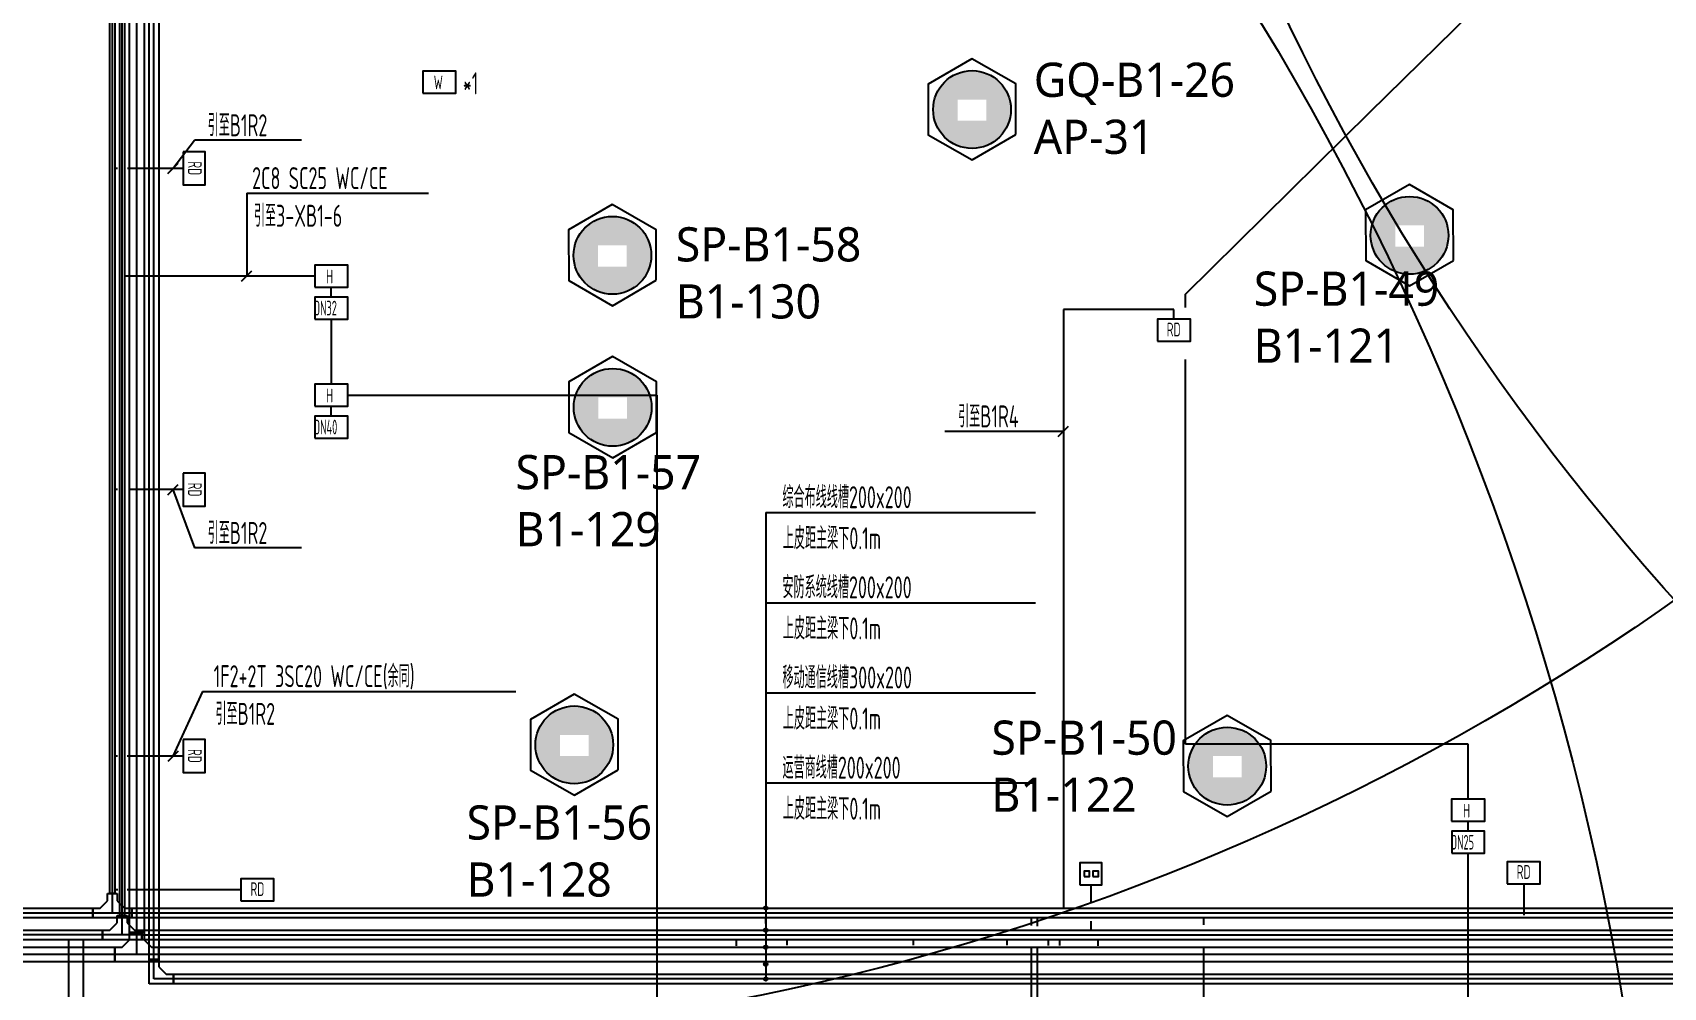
# Model space of a CAD drawing. Extents: x 0 to 3879896, y -114000 to 391286.
# Drawn here: x 1929539 to 1962917, y 251279 to 270816 of the extents above; entities that cross this region are included whole.
import ezdxf

# ---------------------------------------------------------------- set-up
doc = ezdxf.new("R2010")
doc.units = 0
doc.header["$LTSCALE"] = 1000
doc.header["$MEASUREMENT"] = 0
doc.layers.get('0').update_dxf_attribs({"linetype": 'CONTINUOUS'})
for name, color, linetype in [('AP', 7, 'CONTINUOUS'), ('CABLETRAY_DOTE', 5, 'CONTINUOUS'), ('CABLETRAY_WEAK', 6, 'CONTINUOUS'), ('T-BAS', 11, '485_LINE'), ('T-BSA TEXT', 7, '485_LINE'), ('T-C-CHANNELS', 30, 'CONTINUOUS'), ('T-I-CHANNELS', 2, 'CONTINUOUS'), ('T-METER DATA', 150, 'C_LINE'), ('T-R-INTEGRATE', 1, 'CONTINUOUS'), ('T-SYSTEM BLOCK', 4, 'CONTINUOUS'), ('T-TEXT', 7, 'CONTINUOUS'), ('T-铁塔', 3, 'CONTINUOUS'), ('WALL', 2, 'CONTINUOUS'), ('WIRE-通讯', 4, 'CONTINUOUS')]:
    doc.layers.add(name, color=color, linetype=linetype)
doc.styles.add('GBSTYLE', font='gbxwxt.shx', dxfattribs={"width": 0.6, "bigfont": 'gbhzfs.shx'})
doc.styles.get("Standard").update_dxf_attribs({"font": 'GBENOR', "bigfont": 'GBCBIG'})
doc.linetypes.add('485_LINE', pattern='A,25.7,-3.58,["485",Standard,S=2.54,R=0,X=-3.2,Y=-1.27],-3.85', length=33.13)
doc.linetypes.add('C_LINE', pattern='A,25.7,-2.08,["C",Standard,S=2.54,R=0,X=-0.54,Y=-1.27],-2.35', length=30.13)

# ---------------------------------------------------------------- blocks, each defined once
blk = doc.blocks.new('空调抄费表')
at = {"layer": 'T-SYSTEM BLOCK'}
blk.add_lwpolyline([(-338, 0), (338, 0), (338, 450), (-338, 450)], close=True, dxfattribs=at)
at = {"layer": 'T-TEXT', "style": 'GBSTYLE', "width": 0.7}
blk.add_text('H', height=281, dxfattribs=at).set_placement((-106, 76))
blk = doc.blocks.new('$C30311172003108')
at = {"layer": 'T-SYSTEM BLOCK'}
blk.add_lwpolyline([(-0.9, 0), (0.9, 0), (0.9, 1.2), (-0.9, 1.2)], close=True, dxfattribs=at)
at = {"style": 'GBSTYLE', "width": 0.8, "flags": 9}
blk.add_attdef('A', (0, 0), '', height=0.00003, dxfattribs=at)
at = {"layer": 'T-TEXT', "color": 7, "style": 'GBSTYLE', "width": 0.7}
blk.add_text('RD', height=0.75, dxfattribs=at).set_placement((-0.382, 0.264))
blk = doc.blocks.new('A$C78FD1D7B')
at = {"layer": 'T-SYSTEM BLOCK'}
blk.add_lwpolyline([(-300, 0), (300, 0), (300, 400), (-300, 400)], close=True, dxfattribs=at)
at = {"layer": 'T-TEXT', "style": 'GBSTYLE', "width": 0.7}
blk.add_text('RD', height=250, dxfattribs=at).set_placement((-129, 88))
blk = doc.blocks.new('DS2')
at = {"layer": 'T-SYSTEM BLOCK'}
for points in [[(-225, -450), (225, -450), (225, 0), (-225, 0)], [(-138, -281), (-26, -281), (-26, -169), (-138, -169)], [(46, -281), (158, -281), (158, -169), (46, -169)]]:
    blk.add_lwpolyline(points, close=True, dxfattribs=at)
blk = doc.blocks.new('抄表水表')
at = {"layer": 'T-SYSTEM BLOCK'}
blk.add_lwpolyline([(-338, 0), (338, 0), (338, 450), (-338, 450)], close=True, dxfattribs=at)
at = {"layer": 'T-TEXT', "style": 'GBSTYLE', "width": 0.7}
blk.add_text('W', height=281, dxfattribs=at).set_placement((-113, 83))
blk = doc.blocks.new('A$C78191958')
at = {"layer": 'T-METER DATA'}
blk.add_blockref('抄表水表', (-46495, 3444, 0), dxfattribs=at)
at = {"layer": 'T-BSA TEXT', "linetype": 'ByBlock', "style": 'GBSTYLE', "width": 0.7}
blk.add_text('*1', height=450, dxfattribs=at).set_placement((-46013, 3421, 0))

msp = doc.modelspace()

# ---------------------------------------------------------------- hatches: boundary and pattern name
at = {"layer": 'T-TEXT', "linetype": 'ByBlock'}
h = msp.add_hatch(color=256, dxfattribs=at)
edge = h.paths.add_edge_path()
edge.add_arc((1944544.6, 252902.7), 37.5, 0, 360)
h = msp.add_hatch(color=256, dxfattribs=at)
edge = h.paths.add_edge_path()
edge.add_arc((1944544.6, 252450.5), 37.5, 0, 360)
h = msp.add_hatch(color=256, dxfattribs=at)
edge = h.paths.add_edge_path()
edge.add_arc((1944544.6, 252100.5), 37.5, 0, 360)
h = msp.add_hatch(color=256, dxfattribs=at)
edge = h.paths.add_edge_path()
edge.add_arc((1944544.6, 251752.5), 37.5, 0, 360)
h = msp.add_hatch(color=256, dxfattribs=at)
edge = h.paths.add_edge_path()
edge.add_arc((1944544.6, 251450.5), 37.5, 0, 360)
at = {"layer": 'WALL', "linetype": 'ByBlock'}
h = msp.add_hatch(dxfattribs=at)
h.set_pattern_fill('ESCHER', color=3)
h.set_pattern_definition([(60, (-928480.926, -2132523.873), (-30.47999999, -7e-09), [27.94, -2.54]), (180, (-928480.926, -2132523.873), (15.24, -26.3964543), [27.94, -2.54]), (300, (-928480.926, -2132523.873), (30.47999999, -7e-09), [27.94, -2.54]), (60, (-928478.386, -2132523.873), (-30.47999999, -7e-09), [5.08, -25.4]), (300, (-928478.386, -2132523.873), (30.47999999, -7e-09), [5.08, -25.4]), (60, (-928482.196, -2132521.673), (-30.47999999, -7e-09), [5.08, -25.4]), (180, (-928482.196, -2132521.673), (15.24, -26.3964543), [5.08, -25.4]), (300, (-928482.196, -2132526.072), (30.47999999, -7e-09), [5.08, -25.4]), (180, (-928482.196, -2132526.072), (15.24, -26.3964543), [5.08, -25.4]), (60, (-928491.086, -2132523.873), (-30.47999999, -7e-09), [5.08, -25.4]), (300, (-928491.086, -2132523.873), (30.47999999, -7e-09), [5.08, -25.4]), (60, (-928475.846, -2132532.671), (-30.47999999, -7e-09), [5.08, -25.4]), (180, (-928475.846, -2132532.671), (15.24, -26.3964543), [5.08, -25.4]), (300, (-928475.846, -2132515.074), (30.47999999, -7e-09), [5.08, -25.4]), (180, (-928475.846, -2132515.074), (15.24, -26.3964543), [5.08, -25.4]), (0, (-928475.846, -2132519.473), (-15.24, 26.3964543), [17.78, -12.7]), (0, (-928475.846, -2132528.272), (-15.24, 26.3964543), [17.78, -12.7]), (120, (-928479.656, -2132517.273), (-30.47999999, 7e-09), [17.78, -12.7]), (120, (-928487.276, -2132521.673), (-30.47999999, 7e-09), [17.78, -12.7]), (240, (-928487.276, -2132526.072), (15.23999999, -26.3964543), [17.78, -12.7]), (240, (-928479.656, -2132530.472), (15.23999999, -26.3964543), [17.78, -12.7])])
h.paths.add_polyline_path([(1947970.9, 269242.3, 1), (1949562.8, 269242.3, 1)])
h.paths.add_polyline_path([(1949061.2, 269447.2), (1949061.2, 269012.7), (1948473.2, 269012.7), (1948473.2, 269447.2)], flags=16)
h = msp.add_hatch(dxfattribs=at)
h.set_pattern_fill('ESCHER', color=3)
h.set_pattern_definition([(60, (-919526.678, -2135099.841), (-30.47999999, -7e-09), [27.94, -2.54]), (180, (-919526.678, -2135099.841), (15.24, -26.3964543), [27.94, -2.54]), (300, (-919526.678, -2135099.841), (30.47999999, -7e-09), [27.94, -2.54]), (60, (-919524.138, -2135099.841), (-30.47999999, -7e-09), [5.08, -25.4]), (300, (-919524.138, -2135099.841), (30.47999999, -7e-09), [5.08, -25.4]), (60, (-919527.948, -2135097.642), (-30.47999999, -7e-09), [5.08, -25.4]), (180, (-919527.948, -2135097.642), (15.24, -26.3964543), [5.08, -25.4]), (300, (-919527.948, -2135102.04), (30.47999999, -7e-09), [5.08, -25.4]), (180, (-919527.948, -2135102.04), (15.24, -26.3964543), [5.08, -25.4]), (60, (-919536.838, -2135099.841), (-30.47999999, -7e-09), [5.08, -25.4]), (300, (-919536.838, -2135099.841), (30.47999999, -7e-09), [5.08, -25.4]), (60, (-919521.598, -2135108.64), (-30.47999999, -7e-09), [5.08, -25.4]), (180, (-919521.598, -2135108.64), (15.24, -26.3964543), [5.08, -25.4]), (300, (-919521.598, -2135091.043), (30.47999999, -7e-09), [5.08, -25.4]), (180, (-919521.598, -2135091.043), (15.24, -26.3964543), [5.08, -25.4]), (0, (-919521.598, -2135095.442), (-15.24, 26.3964543), [17.78, -12.7]), (0, (-919521.598, -2135104.24), (-15.24, 26.3964543), [17.78, -12.7]), (120, (-919525.408, -2135093.242), (-30.47999999, 7e-09), [17.78, -12.7]), (120, (-919533.028, -2135097.642), (-30.47999999, 7e-09), [17.78, -12.7]), (240, (-919533.028, -2135102.04), (15.23999999, -26.3964543), [17.78, -12.7]), (240, (-919525.408, -2135106.44), (15.23999999, -26.3964543), [17.78, -12.7])])
h.paths.add_polyline_path([(1956925.1, 266666.3, 1), (1958517, 266666.3, 1)])
h.paths.add_polyline_path([(1958015.5, 266871.3), (1958015.5, 266436.8), (1957427.4, 266436.8), (1957427.4, 266871.3)], flags=16)
h = msp.add_hatch(dxfattribs=at)
h.set_pattern_fill('ESCHER', color=3)
h.set_pattern_definition([(60, (-935841.173, -2135508.107), (-30.47999999, -7e-09), [27.94, -2.54]), (180, (-935841.173, -2135508.107), (15.24, -26.3964543), [27.94, -2.54]), (300, (-935841.173, -2135508.107), (30.47999999, -7e-09), [27.94, -2.54]), (60, (-935838.633, -2135508.107), (-30.47999999, -7e-09), [5.08, -25.4]), (300, (-935838.633, -2135508.107), (30.47999999, -7e-09), [5.08, -25.4]), (60, (-935842.443, -2135505.908), (-30.47999999, -7e-09), [5.08, -25.4]), (180, (-935842.443, -2135505.908), (15.24, -26.3964543), [5.08, -25.4]), (300, (-935842.443, -2135510.307), (30.47999999, -7e-09), [5.08, -25.4]), (180, (-935842.443, -2135510.307), (15.24, -26.3964543), [5.08, -25.4]), (60, (-935851.333, -2135508.107), (-30.47999999, -7e-09), [5.08, -25.4]), (300, (-935851.333, -2135508.107), (30.47999999, -7e-09), [5.08, -25.4]), (60, (-935836.093, -2135516.906), (-30.47999999, -7e-09), [5.08, -25.4]), (180, (-935836.093, -2135516.906), (15.24, -26.3964543), [5.08, -25.4]), (300, (-935836.093, -2135499.309), (30.47999999, -7e-09), [5.08, -25.4]), (180, (-935836.093, -2135499.309), (15.24, -26.3964543), [5.08, -25.4]), (0, (-935836.093, -2135503.708), (-15.24, 26.3964543), [17.78, -12.7]), (0, (-935836.093, -2135512.507), (-15.24, 26.3964543), [17.78, -12.7]), (120, (-935839.903, -2135501.508), (-30.47999999, 7e-09), [17.78, -12.7]), (120, (-935847.523, -2135505.908), (-30.47999999, 7e-09), [17.78, -12.7]), (240, (-935847.523, -2135510.307), (15.23999999, -26.3964543), [17.78, -12.7]), (240, (-935839.903, -2135514.706), (15.23999999, -26.3964543), [17.78, -12.7])])
h.paths.add_polyline_path([(1940610.6, 266258, 1), (1942202.5, 266258, 1)])
h.paths.add_polyline_path([(1941701, 266463), (1941701, 266028.5), (1941112.9, 266028.5), (1941112.9, 266463)], flags=16)
h = msp.add_hatch(dxfattribs=at)
h.set_pattern_fill('ESCHER', color=3)
h.set_pattern_definition([(60, (-935836.89, -2138619.41), (-30.47999999, -7e-09), [27.94, -2.54]), (180, (-935836.89, -2138619.41), (15.24, -26.3964543), [27.94, -2.54]), (300, (-935836.89, -2138619.41), (30.47999999, -7e-09), [27.94, -2.54]), (60, (-935834.35, -2138619.41), (-30.47999999, -7e-09), [5.08, -25.4]), (300, (-935834.35, -2138619.41), (30.47999999, -7e-09), [5.08, -25.4]), (60, (-935838.16, -2138617.21), (-30.47999999, -7e-09), [5.08, -25.4]), (180, (-935838.16, -2138617.21), (15.24, -26.3964543), [5.08, -25.4]), (300, (-935838.16, -2138621.61), (30.47999999, -7e-09), [5.08, -25.4]), (180, (-935838.16, -2138621.61), (15.24, -26.3964543), [5.08, -25.4]), (60, (-935847.05, -2138619.41), (-30.47999999, -7e-09), [5.08, -25.4]), (300, (-935847.05, -2138619.41), (30.47999999, -7e-09), [5.08, -25.4]), (60, (-935831.81, -2138628.208), (-30.47999999, -7e-09), [5.08, -25.4]), (180, (-935831.81, -2138628.208), (15.24, -26.3964543), [5.08, -25.4]), (300, (-935831.81, -2138610.61), (30.47999999, -7e-09), [5.08, -25.4]), (180, (-935831.81, -2138610.61), (15.24, -26.3964543), [5.08, -25.4]), (0, (-935831.81, -2138615.01), (-15.24, 26.3964543), [17.78, -12.7]), (0, (-935831.81, -2138623.81), (-15.24, 26.3964543), [17.78, -12.7]), (120, (-935835.62, -2138612.81), (-30.47999999, 7e-09), [17.78, -12.7]), (120, (-935843.24, -2138617.21), (-30.47999999, 7e-09), [17.78, -12.7]), (240, (-935843.24, -2138621.61), (15.23999999, -26.3964543), [17.78, -12.7]), (240, (-935835.62, -2138626.009), (15.23999999, -26.3964543), [17.78, -12.7])])
h.paths.add_polyline_path([(1940614.9, 263146.7, 1), (1942206.8, 263146.7, 1)])
h.paths.add_polyline_path([(1941705.3, 263351.7), (1941705.3, 262917.2), (1941117.2, 262917.2), (1941117.2, 263351.7)], flags=16)
h = msp.add_hatch(dxfattribs=at)
h.set_pattern_fill('ESCHER', color=3)
h.set_pattern_definition([(60, (-936622.257, -2145525.002), (-30.47999999, -7e-09), [27.94, -2.54]), (180, (-936622.257, -2145525.002), (15.24, -26.3964543), [27.94, -2.54]), (300, (-936622.257, -2145525.002), (30.47999999, -7e-09), [27.94, -2.54]), (60, (-936619.717, -2145525.002), (-30.47999999, -7e-09), [5.08, -25.4]), (300, (-936619.717, -2145525.002), (30.47999999, -7e-09), [5.08, -25.4]), (60, (-936623.527, -2145522.802), (-30.47999999, -7e-09), [5.08, -25.4]), (180, (-936623.527, -2145522.802), (15.24, -26.3964543), [5.08, -25.4]), (300, (-936623.527, -2145527.202), (30.47999999, -7e-09), [5.08, -25.4]), (180, (-936623.527, -2145527.202), (15.24, -26.3964543), [5.08, -25.4]), (60, (-936632.417, -2145525.002), (-30.47999999, -7e-09), [5.08, -25.4]), (300, (-936632.417, -2145525.002), (30.47999999, -7e-09), [5.08, -25.4]), (60, (-936617.177, -2145533.8), (-30.47999999, -7e-09), [5.08, -25.4]), (180, (-936617.177, -2145533.8), (15.24, -26.3964543), [5.08, -25.4]), (300, (-936617.177, -2145516.203), (30.47999999, -7e-09), [5.08, -25.4]), (180, (-936617.177, -2145516.203), (15.24, -26.3964543), [5.08, -25.4]), (0, (-936617.177, -2145520.603), (-15.24, 26.3964543), [17.78, -12.7]), (0, (-936617.177, -2145529.402), (-15.24, 26.3964543), [17.78, -12.7]), (120, (-936620.987, -2145518.403), (-30.47999999, 7e-09), [17.78, -12.7]), (120, (-936628.607, -2145522.802), (-30.47999999, 7e-09), [17.78, -12.7]), (240, (-936628.607, -2145527.202), (15.23999999, -26.3964543), [17.78, -12.7]), (240, (-936620.987, -2145531.6), (15.23999999, -26.3964543), [17.78, -12.7])])
h.paths.add_polyline_path([(1939829.5, 256241.1, 1), (1941421.5, 256241.1, 1)])
h.paths.add_polyline_path([(1940919.9, 256446.1), (1940919.9, 256011.6), (1940331.9, 256011.6), (1940331.9, 256446.1)], flags=16)
h = msp.add_hatch(dxfattribs=at)
h.set_pattern_fill('ESCHER', color=3)
h.set_pattern_definition([(60, (-923258.293, -2145960.916), (-30.47999999, -7e-09), [27.94, -2.54]), (180, (-923258.293, -2145960.916), (15.24, -26.3964543), [27.94, -2.54]), (300, (-923258.293, -2145960.916), (30.47999999, -7e-09), [27.94, -2.54]), (60, (-923255.753, -2145960.916), (-30.47999999, -7e-09), [5.08, -25.4]), (300, (-923255.753, -2145960.916), (30.47999999, -7e-09), [5.08, -25.4]), (60, (-923259.563, -2145958.717), (-30.47999999, -7e-09), [5.08, -25.4]), (180, (-923259.563, -2145958.717), (15.24, -26.3964543), [5.08, -25.4]), (300, (-923259.563, -2145963.116), (30.47999999, -7e-09), [5.08, -25.4]), (180, (-923259.563, -2145963.116), (15.24, -26.3964543), [5.08, -25.4]), (60, (-923268.453, -2145960.916), (-30.47999999, -7e-09), [5.08, -25.4]), (300, (-923268.453, -2145960.916), (30.47999999, -7e-09), [5.08, -25.4]), (60, (-923253.213, -2145969.715), (-30.47999999, -7e-09), [5.08, -25.4]), (180, (-923253.213, -2145969.715), (15.24, -26.3964543), [5.08, -25.4]), (300, (-923253.213, -2145952.118), (30.47999999, -7e-09), [5.08, -25.4]), (180, (-923253.213, -2145952.118), (15.24, -26.3964543), [5.08, -25.4]), (0, (-923253.213, -2145956.517), (-15.24, 26.3964543), [17.78, -12.7]), (0, (-923253.213, -2145965.316), (-15.24, 26.3964543), [17.78, -12.7]), (120, (-923257.023, -2145954.317), (-30.47999999, 7e-09), [17.78, -12.7]), (120, (-923264.643, -2145958.717), (-30.47999999, 7e-09), [17.78, -12.7]), (240, (-923264.643, -2145963.116), (15.23999999, -26.3964543), [17.78, -12.7]), (240, (-923257.023, -2145967.515), (15.23999999, -26.3964543), [17.78, -12.7])])
h.paths.add_polyline_path([(1953193.5, 255805.2, 1), (1954785.4, 255805.2, 1)])
h.paths.add_polyline_path([(1954283.8, 256010.2), (1954283.8, 255575.7), (1953695.8, 255575.7), (1953695.8, 256010.2)], flags=16)

# ---------------------------------------------------------------- linework, layer by layer
at = {"layer": 'CABLETRAY_DOTE'}
for p, q in [((1931171.4, 253200.5, 0), (1931171.4, 298451.4, 0)), ((1931371.4, 252750.5, 0), (1931371.4, 298251.4, 0)), ((1932021.4, 251850.5, 0), (1932021.4, 297551.4, 0)), ((1931171.4, 252800.5, 0), (1931171.4, 253200.5, 0)), ((1930771.4, 252800.5, 0), (1914011.4, 252800.5, 0)), ((1931571.4, 252800.5, 0), (1930771.4, 252800.5, 0)), ((1931371.4, 252350.5, 0), (1931371.4, 252750.5, 0)), ((1985146.6, 252800.5, 0), (1931571.4, 252800.5, 0)), ((1930971.4, 252350.5, 0), (1914211.4, 252350.5, 0)), ((1931771.4, 252350.5, 0), (1930971.4, 252350.5, 0)), ((1931771.4, 252350.5, 0), (1985446.6, 252350.5, 0)), ((1932021.4, 251450.5, 0), (1932021.4, 251850.5, 0)), ((1932421.4, 251450.5, 0), (1932021.4, 251450.5, 0)), ((1991702.3, 251450.5, 0), (1932421.4, 251450.5, 0))]:
    msp.add_line(p, q, dxfattribs=at)
at = {"layer": 'CABLETRAY_DOTE', "linetype": 'ByBlock'}
for p, q in [((1931671.4, 252400.5, 0), (1931671.4, 297951.4, 0)), ((1931671.4, 251950.5, 0), (1931671.4, 252400.5, 0)), ((1931221.4, 251950.5, 0), (1914411.4, 251950.5, 0)), ((1932121.4, 251950.5, 0), (1931221.4, 251950.5, 0)), ((1991402.3, 251950.5, 0), (1932121.4, 251950.5, 0))]:
    msp.add_line(p, q, dxfattribs=at)
at = {"layer": 'CABLETRAY_WEAK'}
for p, q in [((1931321.4, 252750.5, 0), (1931321.4, 298251.4, 0)), ((1931421.4, 298251.4, 0), (1931421.4, 252750.5, 0)), ((1931271.4, 252600.5, 0), (1931271.4, 252750.5, 0)), ((1931271.4, 252750.5, 0), (1931471.4, 252750.5, 0)), ((1931421.4, 252750.5, 0), (1931321.4, 252750.5, 0)), ((1931471.4, 252750.5, 0), (1931471.4, 252600.5, 0)), ((1914211.4, 252450.5, 0), (1930971.4, 252450.5, 0)), ((1930971.4, 252250.5, 0), (1930971.4, 252450.5, 0)), ((1930971.4, 252450.5, 0), (1931121.4, 252450.5, 0)), ((1930971.4, 252450.5, 0), (1930971.4, 252250.5, 0)), ((1931121.4, 252450.5, 0), (1931271.4, 252600.5, 0)), ((1931471.4, 252600.5, 0), (1931621.4, 252450.5, 0)), ((1931621.4, 252450.5, 0), (1931771.4, 252450.5, 0)), ((1931771.4, 252450.5, 0), (1931771.4, 252250.5, 0)), ((1931771.4, 252250.5, 0), (1931771.4, 252450.5, 0)), ((1931771.4, 252450.5, 0), (1985446.6, 252450.5, 0)), ((1930971.4, 252250.5, 0), (1914211.4, 252250.5, 0)), ((1931771.4, 252250.5, 0), (1930971.4, 252250.5, 0)), ((1985446.6, 252250.5, 0), (1931771.4, 252250.5, 0))]:
    msp.add_line(p, q, dxfattribs=at)
at = {"layer": 'T-BAS', "ltscale": 2.5}
for p, q in [((1930278, 244627.5, 0), (1930278, 252250.5)), ((1930577.8, 245553.8, 0), (1930577.8, 252250.5))]:
    msp.add_line(p, q, dxfattribs=at)
at = {"layer": 'T-BSA TEXT', "linetype": 'ByBlock'}
for p, q in [((1932410.8, 268038.5), (1932854.2, 268613.5)), ((1935042.6, 268613.5), (1932854.2, 268613.5)), ((1932304.8, 267932.4), (1932516.9, 268144.6)), ((1933920.5, 267527.3), (1937642.9, 267527.3)), ((1933920.5, 267527.3), (1933920.5, 265832.7)), ((1933814.4, 265726.6), (1934026.6, 265938.8)), ((1950529.4, 262550.1), (1950741.5, 262762.2)), ((1950635.4, 262656.2), (1948209.5, 262656.2)), ((1932304.8, 261357.4, 0), (1932516.9, 261569.6, 0)), ((1932410.8, 261463.5, 0), (1932854.2, 260270.8)), ((1935042.6, 260270.8), (1932854.2, 260270.8)), ((1933017.4, 257335.5), (1932411, 256013.1, 0)), ((1933017.4, 257335.5), (1939426, 257335.5)), ((1932315.9, 255907, 0), (1932528.1, 256119.1, 0))]:
    msp.add_line(p, q, dxfattribs=at)
at = {"layer": 'T-C-CHANNELS'}
for p, q in [((1931921.4, 251850.5, 0), (1931921.4, 297551.4, 0)), ((1932121.4, 297551.4, 0), (1932121.4, 251850.5, 0)), ((1932121.4, 251850.5, 0), (1931921.4, 251850.5, 0)), ((1931921.4, 251350.5, 0), (1931921.4, 251850.5, 0)), ((1931921.4, 251850.5, 0), (1932121.4, 251850.5, 0)), ((1932121.4, 251850.5, 0), (1932121.4, 251700.5, 0)), ((1932121.4, 251700.5, 0), (1932271.4, 251550.5, 0)), ((1932421.4, 251350.5, 0), (1931921.4, 251350.5, 0)), ((1932271.4, 251550.5, 0), (1932421.4, 251550.5, 0)), ((1932421.4, 251550.5, 0), (1932421.4, 251350.5, 0)), ((1932421.4, 251350.5, 0), (1932421.4, 251550.5, 0)), ((1932421.4, 251550.5, 0), (1991702.3, 251550.5, 0)), ((1991702.3, 251350.5, 0), (1932421.4, 251350.5, 0))]:
    msp.add_line(p, q, dxfattribs=at)
at = {"layer": 'T-I-CHANNELS'}
for p, q in [((1931121.4, 253200.5, 0), (1931121.4, 298451.4, 0)), ((1931221.4, 298451.4, 0), (1931221.4, 253200.5, 0)), ((1930921.4, 252900.5, 0), (1931071.4, 253050.5, 0)), ((1931071.4, 253050.5, 0), (1931071.4, 253200.5, 0)), ((1931071.4, 253200.5, 0), (1931271.4, 253200.5, 0)), ((1931221.4, 253200.5, 0), (1931121.4, 253200.5, 0)), ((1931271.4, 253200.5, 0), (1931271.4, 253050.5, 0)), ((1931271.4, 253050.5, 0), (1931421.4, 252900.5, 0)), ((1914011.4, 252900.5, 0), (1930771.4, 252900.5, 0)), ((1930771.4, 252700.5, 0), (1914011.4, 252700.5, 0)), ((1930771.4, 252700.5, 0), (1930771.4, 252900.5, 0)), ((1930771.4, 252900.5, 0), (1930921.4, 252900.5, 0)), ((1930771.4, 252900.5, 0), (1930771.4, 252700.5, 0)), ((1931571.4, 252700.5, 0), (1930771.4, 252700.5, 0)), ((1931421.4, 252900.5, 0), (1931571.4, 252900.5, 0)), ((1931571.4, 252900.5, 0), (1931571.4, 252700.5, 0)), ((1931571.4, 252700.5, 0), (1931571.4, 252900.5, 0)), ((1931571.4, 252900.5, 0), (1985146.6, 252900.5, 0)), ((1985146.6, 252700.5, 0), (1931571.4, 252700.5, 0))]:
    msp.add_line(p, q, dxfattribs=at)
at = {"layer": 'T-METER DATA', "linetype": 'ByBlock'}
for p, q in [((1956911, 269185.9), (1962023.7, 274219.7)), ((1953132.9, 265465.9, 0), (1956911, 269185.9)), ((1935312.6, 265832.7), (1931421.4, 265832.7)), ((1953132.9, 265189.8, 0), (1953132.9, 265465.9, 0)), ((1935650.1, 264953.2), (1935650.1, 263622.8)), ((1953132.9, 256258.9, 0), (1953132.9, 264125.5, 0)), ((1935987.6, 263397.8), (1942321.4, 263397.8, 0)), ((1942321.4, 251051.2, 0), (1942321.4, 263397.8, 0)), ((1958921.4, 256258.9, 0), (1953132.9, 256258.9, 0)), ((1958921.4, 255127.8, 0), (1958921.4, 256258.9, 0)), ((1958921.4, 236258.7, 0), (1958921.4, 254023.3, 0))]:
    msp.add_line(p, q, dxfattribs=at)
at = {"layer": 'T-METER DATA', "color": 1, "linetype": 'ByBlock'}
for centre, radius in [((1934380.6, 300106.3), 50000), ((2000340.4, 292621.3), 50000), ((1906500.7, 241804.8), 56335.3)]:
    msp.add_circle(centre, radius, dxfattribs=at)
at = {"layer": 'T-R-INTEGRATE', "linetype": 'ByBlock'}
for p, q in [((1931279.4, 268038.5, 0), (1931221.2, 268038.5, 0)), ((1932621.2, 268038.5), (1931484.1, 268038.5)), ((1950635.4, 265150.5), (1950635.4, 252900.5)), ((1952897.3, 265150.5), (1950635.4, 265150.5)), ((1952897.3, 264950.5), (1952897.3, 265150.5)), ((1931279.4, 261463.5), (1931221.2, 261463.5)), ((1932621.2, 261463.5, 0), (1931515.7, 261463.5, 0)), ((1931279.6, 256013.1), (1931221.4, 256013.1)), ((1932621.4, 256013.1, 0), (1931476.1, 256013.1, 0)), ((1960058.6, 253400.5, 0), (1960058.6, 252753.5, 0)), ((1931283.1, 253275.5), (1931221.4, 253275.5)), ((1933803.4, 253275.5, 0), (1931472.5, 253275.5)), ((1944547.6, 252587), (1944547.6, 252700.5)), ((1949980.9, 252546.3), (1949980.9, 252700.5)), ((1950107.5, 252534.3), (1950107.5, 252700.5)), ((1953508.9, 252560.6), (1953508.9, 252700.5)), ((1949980.9, 232150.5), (1949980.9, 252092)), ((1950107.5, 241975.5), (1950107.5, 252081.3)), ((1953508.9, 248700.5), (1953508.9, 252086.8))]:
    msp.add_line(p, q, dxfattribs=at)
at = {"layer": 'T-SYSTEM BLOCK'}
for p, q in [((1935650.1, 265403.2), (1935650.1, 265607.7)), ((1935650.1, 262968.3), (1935650.1, 263172.8)), ((1958921.4, 254473.3, 0), (1958921.4, 254677.8, 0)), ((1951196.4, 253375.5), (1951196.4, 253031.4)), ((1951196.4, 252635.9), (1951196.4, 252450.5, 0)), ((1943948.4, 252127.2), (1943948.4, 252250.5, 0)), ((1944982.6, 252144.4), (1944982.6, 252250.5, 0)), ((1947571.4, 252143.3), (1947571.4, 252250.5, 0)), ((1949483.2, 252140.6), (1949483.2, 252250.5, 0)), ((1950330.6, 252139), (1950330.6, 252250.5, 0)), ((1950565.3, 252138.8), (1950565.3, 252250.5, 0)), ((1951346.4, 252131.7), (1951346.4, 252250.5, 0))]:
    msp.add_line(p, q, dxfattribs=at)
for points in [[(1935312.6, 264953.2), (1935987.6, 264953.2), (1935987.6, 265403.2), (1935312.6, 265403.2)], [(1935312.6, 262518.3), (1935987.6, 262518.3), (1935987.6, 262968.3), (1935312.6, 262968.3)]]:
    msp.add_lwpolyline(points, close=True, dxfattribs=at)
at = {"layer": 'T-SYSTEM BLOCK', "elevation": 0}
msp.add_lwpolyline([(1958583.9, 254023.3), (1959258.9, 254023.3), (1959258.9, 254473.3), (1958583.9, 254473.3)], close=True, dxfattribs=at)
at = {"layer": 'T-TEXT', "linetype": 'ByBlock'}
for p, q in [((1944544.6, 260994.7, 0), (1950067.6, 260994.7, 0)), ((1944544.6, 260994.7, 0), (1944544.6, 251450.5, 0)), ((1944544.6, 259150.1, 0), (1950067.6, 259150.1, 0)), ((1944544.6, 257305.5, 0), (1950067.6, 257305.5, 0)), ((1944544.6, 255460.9, 0), (1950067.6, 255460.9, 0))]:
    msp.add_line(p, q, dxfattribs=at)
for centre in [(1944544.6, 252902.7, 0), (1944544.6, 252450.5, 0), (1944544.6, 252100.5, 0), (1944544.6, 251752.5, 0), (1944544.6, 251450.5, 0)]:
    msp.add_circle(centre, 37.5, dxfattribs=at)
at = {"layer": 'T-铁塔', "linetype": 'ByBlock'}
for p, q in [((1931521.4, 252400.5, 0), (1931521.4, 297951.4, 0)), ((1931821.4, 297951.4, 0), (1931821.4, 252400.5, 0)), ((1931821.4, 252400.5, 0), (1931521.4, 252400.5, 0)), ((1931521.4, 252250.5, 0), (1931521.4, 252400.5, 0)), ((1931521.4, 252400.5, 0), (1931821.4, 252400.5, 0)), ((1931821.4, 252400.5, 0), (1931821.4, 252250.5, 0)), ((1914411.4, 252100.5, 0), (1931221.4, 252100.5, 0)), ((1931221.4, 251800.5, 0), (1931221.4, 252100.5, 0)), ((1931221.4, 252100.5, 0), (1931371.4, 252100.5, 0)), ((1931221.4, 252100.5, 0), (1931221.4, 251800.5, 0)), ((1931371.4, 252100.5, 0), (1931521.4, 252250.5, 0)), ((1931821.4, 252250.5, 0), (1931971.4, 252100.5, 0)), ((1931971.4, 252100.5, 0), (1932121.4, 252100.5, 0)), ((1932121.4, 251800.5, 0), (1932121.4, 252100.5, 0)), ((1932121.4, 252100.5, 0), (1991402.3, 252100.5, 0)), ((1932121.4, 252100.5, 0), (1932121.4, 251800.5, 0)), ((1931221.4, 251800.5, 0), (1914411.4, 251800.5, 0)), ((1932121.4, 251800.5, 0), (1931221.4, 251800.5, 0)), ((1991402.3, 251800.5, 0), (1932121.4, 251800.5, 0))]:
    msp.add_line(p, q, dxfattribs=at)
at = {"layer": 'WALL', "color": 3, "linetype": 'ByBlock'}
for points in [[(1949664.7, 268731.4), (1949662.1, 269767), (1948763.9, 270282.5), (1947868.4, 269762.5), (1947871, 268726.9), (1948769.2, 268211.3)], [(1958619, 266155.4), (1958616.4, 267191.1), (1957718.2, 267706.6), (1956822.6, 267186.5), (1956825.3, 266150.9), (1957723.4, 265635.4)], [(1942304.5, 265747.2), (1942301.9, 266782.8), (1941403.7, 267298.3), (1940508.1, 266778.2), (1940510.8, 265742.6), (1941408.9, 265227.1)], [(1942308.8, 262635.9), (1942306.2, 263671.5), (1941408, 264187), (1940512.4, 263666.9), (1940515, 262631.3), (1941413.2, 262115.8)], [(1941523.4, 255730.3), (1941520.8, 256765.9), (1940622.6, 257281.4), (1939727, 256761.3), (1939729.7, 255725.7), (1940627.9, 255210.2)], [(1954887.4, 255294.4), (1954884.7, 256330), (1953986.6, 256845.5), (1953091, 256325.4), (1953093.6, 255289.8), (1953991.8, 254774.3)]]:
    msp.add_lwpolyline(points, close=True, dxfattribs=at)
for centre in [(1948766.8, 269242.3), (1957721.1, 266666.3), (1941406.6, 266258), (1941410.9, 263146.7), (1940625.5, 256241.1), (1953989.5, 255805.2)]:
    msp.add_circle(centre, 796, dxfattribs=at)

# ---------------------------------------------------------------- block references
at = {"layer": 'T-METER DATA', "linetype": 'ByBlock'}
msp.add_blockref('A$C78191958', (1984356.9, 266130.4, 0), dxfattribs=at)
at = {"layer": 'T-METER DATA'}
for p in [(1935650.1, 265607.7), (1935650.1, 263172.8), (1958921.4, 254677.8, 0)]:
    msp.add_blockref('空调抄费表', p, dxfattribs=at)
at = {"layer": 'T-SYSTEM BLOCK'}
msp.add_blockref('DS2', (1951196.4, 253825.5), dxfattribs=at)
at = {"layer": 'WIRE-通讯', "xscale": 375, "yscale": 375, "zscale": 375, "rotation": 270}
for p in [(1932621.2, 268038.5), (1932621.2, 261463.5, 0), (1932621.4, 256013.1, 0)]:
    msp.add_blockref('$C30311172003108', p, dxfattribs=at)
at = {"layer": 'WIRE-通讯'}
for name, p, xscale, yscale, zscale in [('A$C78FD1D7B', (1952897.3, 264500.5), 1.125, 1.125, 1.125), ('$C30311172003108', (1960058.6, 253400.5, 0), 375, 375, 375), ('$C30311172003108', (1934140.9, 253050.5, 0), 375, 375, 375)]:
    msp.add_blockref(name, p, dxfattribs=dict(at, xscale=xscale, yscale=yscale, zscale=zscale))

# ---------------------------------------------------------------- texts
at = {"layer": 'AP', "color": 3, "char_height": 700, "attachment_point": 1}
for s, width, insert in [('{\\fMicrosoft YaHei|b0|i0|c134|p34;GQ-B1-26\\P\\C1;AP-31}', 4166.283, (1950029.6, 270201.3)), ('{\\fMicrosoft YaHei|b0|i0|c134|p34;SP-B1-58\\P\\C1;B1-130}', 3709.59, (1942703.9, 266832.9)), ('{\\fMicrosoft YaHei|b0|i0|c134|p34;SP-B1-49\\P\\C1;B1-121}', 3709.59, (1954534.1, 265927)), ('{\\fMicrosoft YaHei|b0|i0|c134|p34;SP-B1-57\\P\\C1;B1-129}', 3709.59, (1939423.2, 262172)), ('{\\fMicrosoft YaHei|b0|i0|c134|p34;SP-B1-50\\P\\C1;B1-122}', 3709.59, (1949164.2, 256739)), ('{\\fMicrosoft YaHei|b0|i0|c134|p34;SP-B1-56\\P\\C1;B1-128}', 3709.59, (1938420.8, 255002.6))]:
    msp.add_mtext_dynamic_manual_height_columns(s, width=width, gutter_width=12.5, heights=[0], dxfattribs=dict(at, insert=insert))
at = {"layer": 'T-BSA TEXT', "linetype": 'ByBlock', "style": 'GBSTYLE', "width": 0.7}
for s, p in [('引至B1R2', (1933121.5, 268695.1)), ('2C8 SC25 WC/CE', (1934031.4, 267613.3)), ('引至3-XB1-6', (1934068.1, 266842.7)), ('引至B1R4', (1948481.4, 262737.7)), ('引至B1R2', (1933121.5, 260352.3)), ('1F2+2T 3SC20 WC/CE(余同)', (1933243.9, 257421.5)), ('引至B1R2', (1933280.6, 256650.9))]:
    msp.add_text(s, height=450, dxfattribs=at).set_placement(p)
at = {"layer": 'T-SYSTEM BLOCK', "color": 0, "style": 'GBSTYLE', "width": 0.6}
for s, p in [('DN32', (1935290.1, 265029.5)), ('DN40', (1935290.1, 262594.6)), ('DN25', (1958561.4, 254099.6, 0))]:
    msp.add_text(s, height=300, dxfattribs=at).set_placement(p)
at = {"layer": 'T-TEXT', "linetype": 'ByBlock', "style": 'GBSTYLE', "width": 0.7}
for s, p in [('综合布线线槽200x200', (1944886.4, 261084, 0)), ('上皮距主梁下0.1m', (1944894.3, 260243.4, 0)), ('安防系统线槽200x200', (1944886.4, 259239.4, 0)), ('上皮距主梁下0.1m', (1944894.3, 258398.8, 0)), ('移动通信线槽300x200', (1944886.4, 257394.8, 0)), ('上皮距主梁下0.1m', (1944894.3, 256554.2, 0)), ('运营商线槽200x200', (1944886.4, 255550.2, 0)), ('上皮距主梁下0.1m', (1944894.3, 254709.6, 0))]:
    msp.add_text(s, height=450, dxfattribs=at).set_placement(p)

doc.saveas('drawing.dxf')
